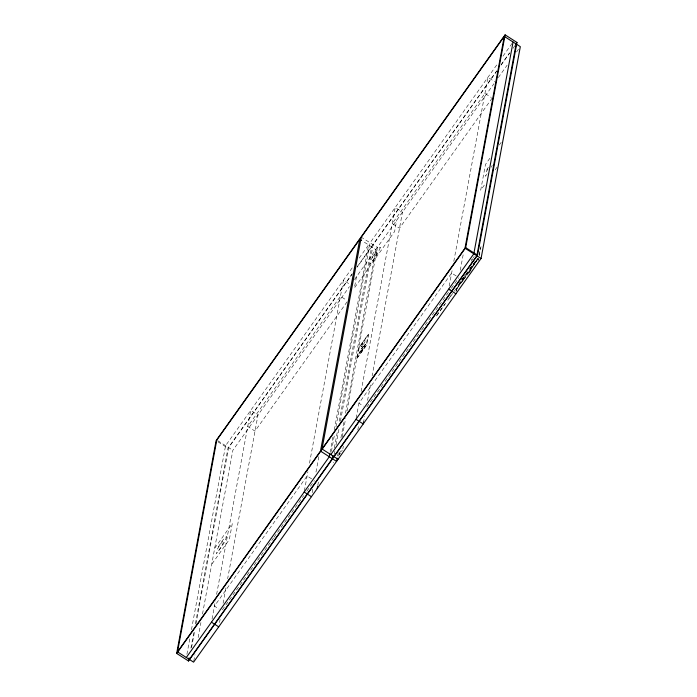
<?xml version="1.0" encoding="UTF-8"?>
<svg xmlns="http://www.w3.org/2000/svg" width="697" height="697" viewBox="0 0 697 697"><rect width="100%" height="100%" fill="white"/><g stroke="black" fill="none" stroke-linecap="round" stroke-linejoin="round"><path stroke-width="0.52" stroke-dasharray="3.48 2.61" d="M356.733 358.624L366.535 345.172L368.748 333.837L358.685 348.082M436.679 315.314L444.965 304.058M458.312 284.951L468.323 271.002M458.809 284.245L467.783 271.778M469.369 269.417L477.34 258.848M469.874 268.702L477.401 258.526M186.909 654.291L190.081 637.171M191.466 629.687L225.575 445.679L353.475 266.088M190.908 648.166L193.879 632.127M195.465 623.571L227.963 448.215L352.273 273.677M191.553 647.687L194.724 630.576M195.918 624.155L228.633 447.631L352.098 274.278M193.775 661.078L194.968 654.657M198.14 637.546L200.919 622.569M202.505 614.005L232.842 450.323L349.424 286.633M212.054 618.988L215.425 600.797M216.61 594.375L250.72 410.367L257.986 415.02L227.649 578.702M219.52 622.56L220.113 619.354M223.084 603.306L226.063 587.257M304.354 490.967L307.926 471.712M309.512 463.156L343.421 280.211L350.687 284.864M312.169 492.666L313.101 487.639M315.985 472.078L318.956 456.03M317.78 485.495L318.538 481.4M356.463 276.744L354.381 288L394.615 231.517L396.698 220.252M330.099 452.449L333.07 436.409M334.264 429.988L368.565 244.908L359.129 258.151M331.406 451.403L334.377 435.355M335.963 426.799L370.072 242.791L497.344 64.089M334.342 447.988L337.514 430.877M339.3 421.249L371.623 246.869L357.134 267.204M334.264 454.435L334.865 451.22M336.05 444.799L339.221 427.688M340.415 421.267L373.13 244.743L496.595 71.39M337.557 456.03L338.158 452.823M340.929 437.847L343.909 421.798M345.494 413.243L375.831 249.552L362.501 241.031M338.672 456.056L339.465 451.769M342.244 436.792L345.616 418.609M347.001 411.117L377.338 247.435L362.187 237.747M356.158 418.235L359.53 400.052M361.116 391.487L395.216 207.479L402.483 212.132L372.146 375.814M357.822 430.032L358.772 424.909M363.425 422.887L364.609 416.466M367.589 400.418L370.56 384.369M449.216 286.136L452.423 268.824M453.808 261.331L487.917 77.323L495.184 81.976M455.934 291.729L457.581 287.199L477.811 258.787M456.439 291.024L457.598 284.751M460.281 270.262L463.461 253.142M471.242 261.323L471.634 259.214M478.064 260.661L478.464 258.482M479.127 254.945L480.494 247.566M478.569 259.955L478.83 258.509M340.537 450.985L338.62 455.472M456.84 288.846L478.02 258.753M472.339 259.911L472.888 258.543M342.872 448.772L343.36 446.167M492.204 165.328L491.324 167.236M479.179 255.956L481.392 244.63L480.86 244.943M365.115 341.495L362.902 345.337L361.116 347.019L363.294 343.246L361.656 344.919L362.301 343.499L365.376 339.692M487.883 168.796C483.901 177.204 487.046 168.003 488.937 166.749M360.349 351.061L358.981 353.484L360.096 352.429M361.351 349.162L363.66 345.921M360.715 350.669L359.635 352.569L360.427 351.88M361.56 349.058L362.562 347.219M362.954 348.727L361.151 351.253M363.79 347.123L364.871 345.224L363.982 346.078M361.865 350.983L363.163 348.622M364.156 346.731L365.524 344.309L364.505 345.189M341.452 451.508L342.262 450.035M461.588 279.959L462.425 278.452M445.644 303.204L436.531 316.002M464.855 275.367L464.376 276.108M473.324 257.838L474.204 256.426M339.361 454.923L340.485 453.146M475.607 262.133L467.478 274.601L459.34 284.89M456.291 288.366L453.355 292.522M503.007 56.143L512.434 42.9M357.326 266.585L496.769 70.789M501.187 64.586L509.394 53.068M501.004 65.204L509.821 52.824M512.975 48.398L515.492 44.861M354.459 279.567L493.92 83.745M498.329 77.559L507.128 65.204M516.555 51.961L518.446 49.313M347.071 301.836L255.006 431.112L247.731 426.459L340.432 296.303L346.792 300.372M492.204 98.068L399.503 228.224L392.237 223.571L484.938 93.415L491.289 97.484M489.886 158.245L485.487 164.422L480.712 190.168L485.112 183.991M499.313 145.002L501.195 142.354M214.702 548.191L232.301 523.482L229.322 539.565L211.714 564.282M495.166 169.868L497.684 166.33M222.334 609.866L273.416 538.154M274.043 537.265L303.683 495.645M306.837 491.219L314.408 480.599M366.84 406.978L384.491 382.191M385.127 381.303L391.426 372.451M392.062 371.562L421.066 330.831M421.702 329.951L450.706 289.22M451.342 288.331L458.905 277.711M450.942 295.676L447.805 299.884M452.736 293.393L447.77 300.285M477.75 259.11L468.279 273.59L472.113 268.746M486.854 174.302L485.26 176.289L485.356 175.139L487.142 173.509M457.685 287.225L465.343 277.537M362.623 346.906L363.564 346.087M364.409 345.355L365.359 344.536M362.545 347.324L363.355 346.531M359.8 352.333L360.523 351.715M361.246 351.088L361.961 350.46M360.846 351.872L361.882 350.879M456.178 275.968L451.639 273.058L358.938 403.214L363.477 406.124M311.681 478.856L307.142 475.946L214.441 606.102L218.98 609.012M217.691 440.635L232.842 450.323M217.934 441.793L227.963 448.215M333.236 462.32L333.375 462.843M226.795 536.707L223.728 543.494L216.375 553.819L216.471 552.669C219.799 551.388 228.965 532.665 219.877 544.871C212.315 558.14 222.988 536.742 226.795 536.707M380.431 247.409L377.356 254.196L370.011 264.512L370.107 263.361C373.435 262.081 382.601 243.366 373.514 255.564C365.942 268.842 376.624 247.444 380.431 247.409M357.23 357.918L366.125 345.616L368.225 334.551L359.347 346.958L357.23 357.918"/><path stroke-width="1.05" d="M176.672 653.42L216.114 440.626L505.107 34.85L516.965 42.439L477.523 255.224L188.53 661L176.672 653.42L465.674 247.644L505.107 34.85M338.08 459.262L322.014 448.99L361.273 237.163L504.262 36.392L520.328 46.664L481.069 258.491L193.583 662.15L177.517 651.878L216.776 440.051L359.765 239.28L361.586 240.448M188.53 661L189.122 657.794M177.517 651.878L320.507 451.107L359.765 239.28M317.205 488.562L317.588 486.515M329.899 453.52L329.306 456.735L186.308 657.498M332.957 455.481L332.364 458.687L189.375 659.458M337.165 458.173L336.573 461.379L320.507 451.107M363.599 421.946L363.224 423.959L355.958 419.306M322.014 448.99L465.004 248.219L504.262 36.392M513.062 42.02L473.803 253.847L330.814 454.61M516.12 43.981L476.861 255.799L333.872 456.57M515.702 44.207L516.965 42.439M465.674 247.644L477.523 255.224M465.004 248.219L481.069 258.491M448.659 289.15L455.925 293.803M304.153 492.038L311.428 496.691M211.461 622.194L218.727 626.847"/></g></svg>
